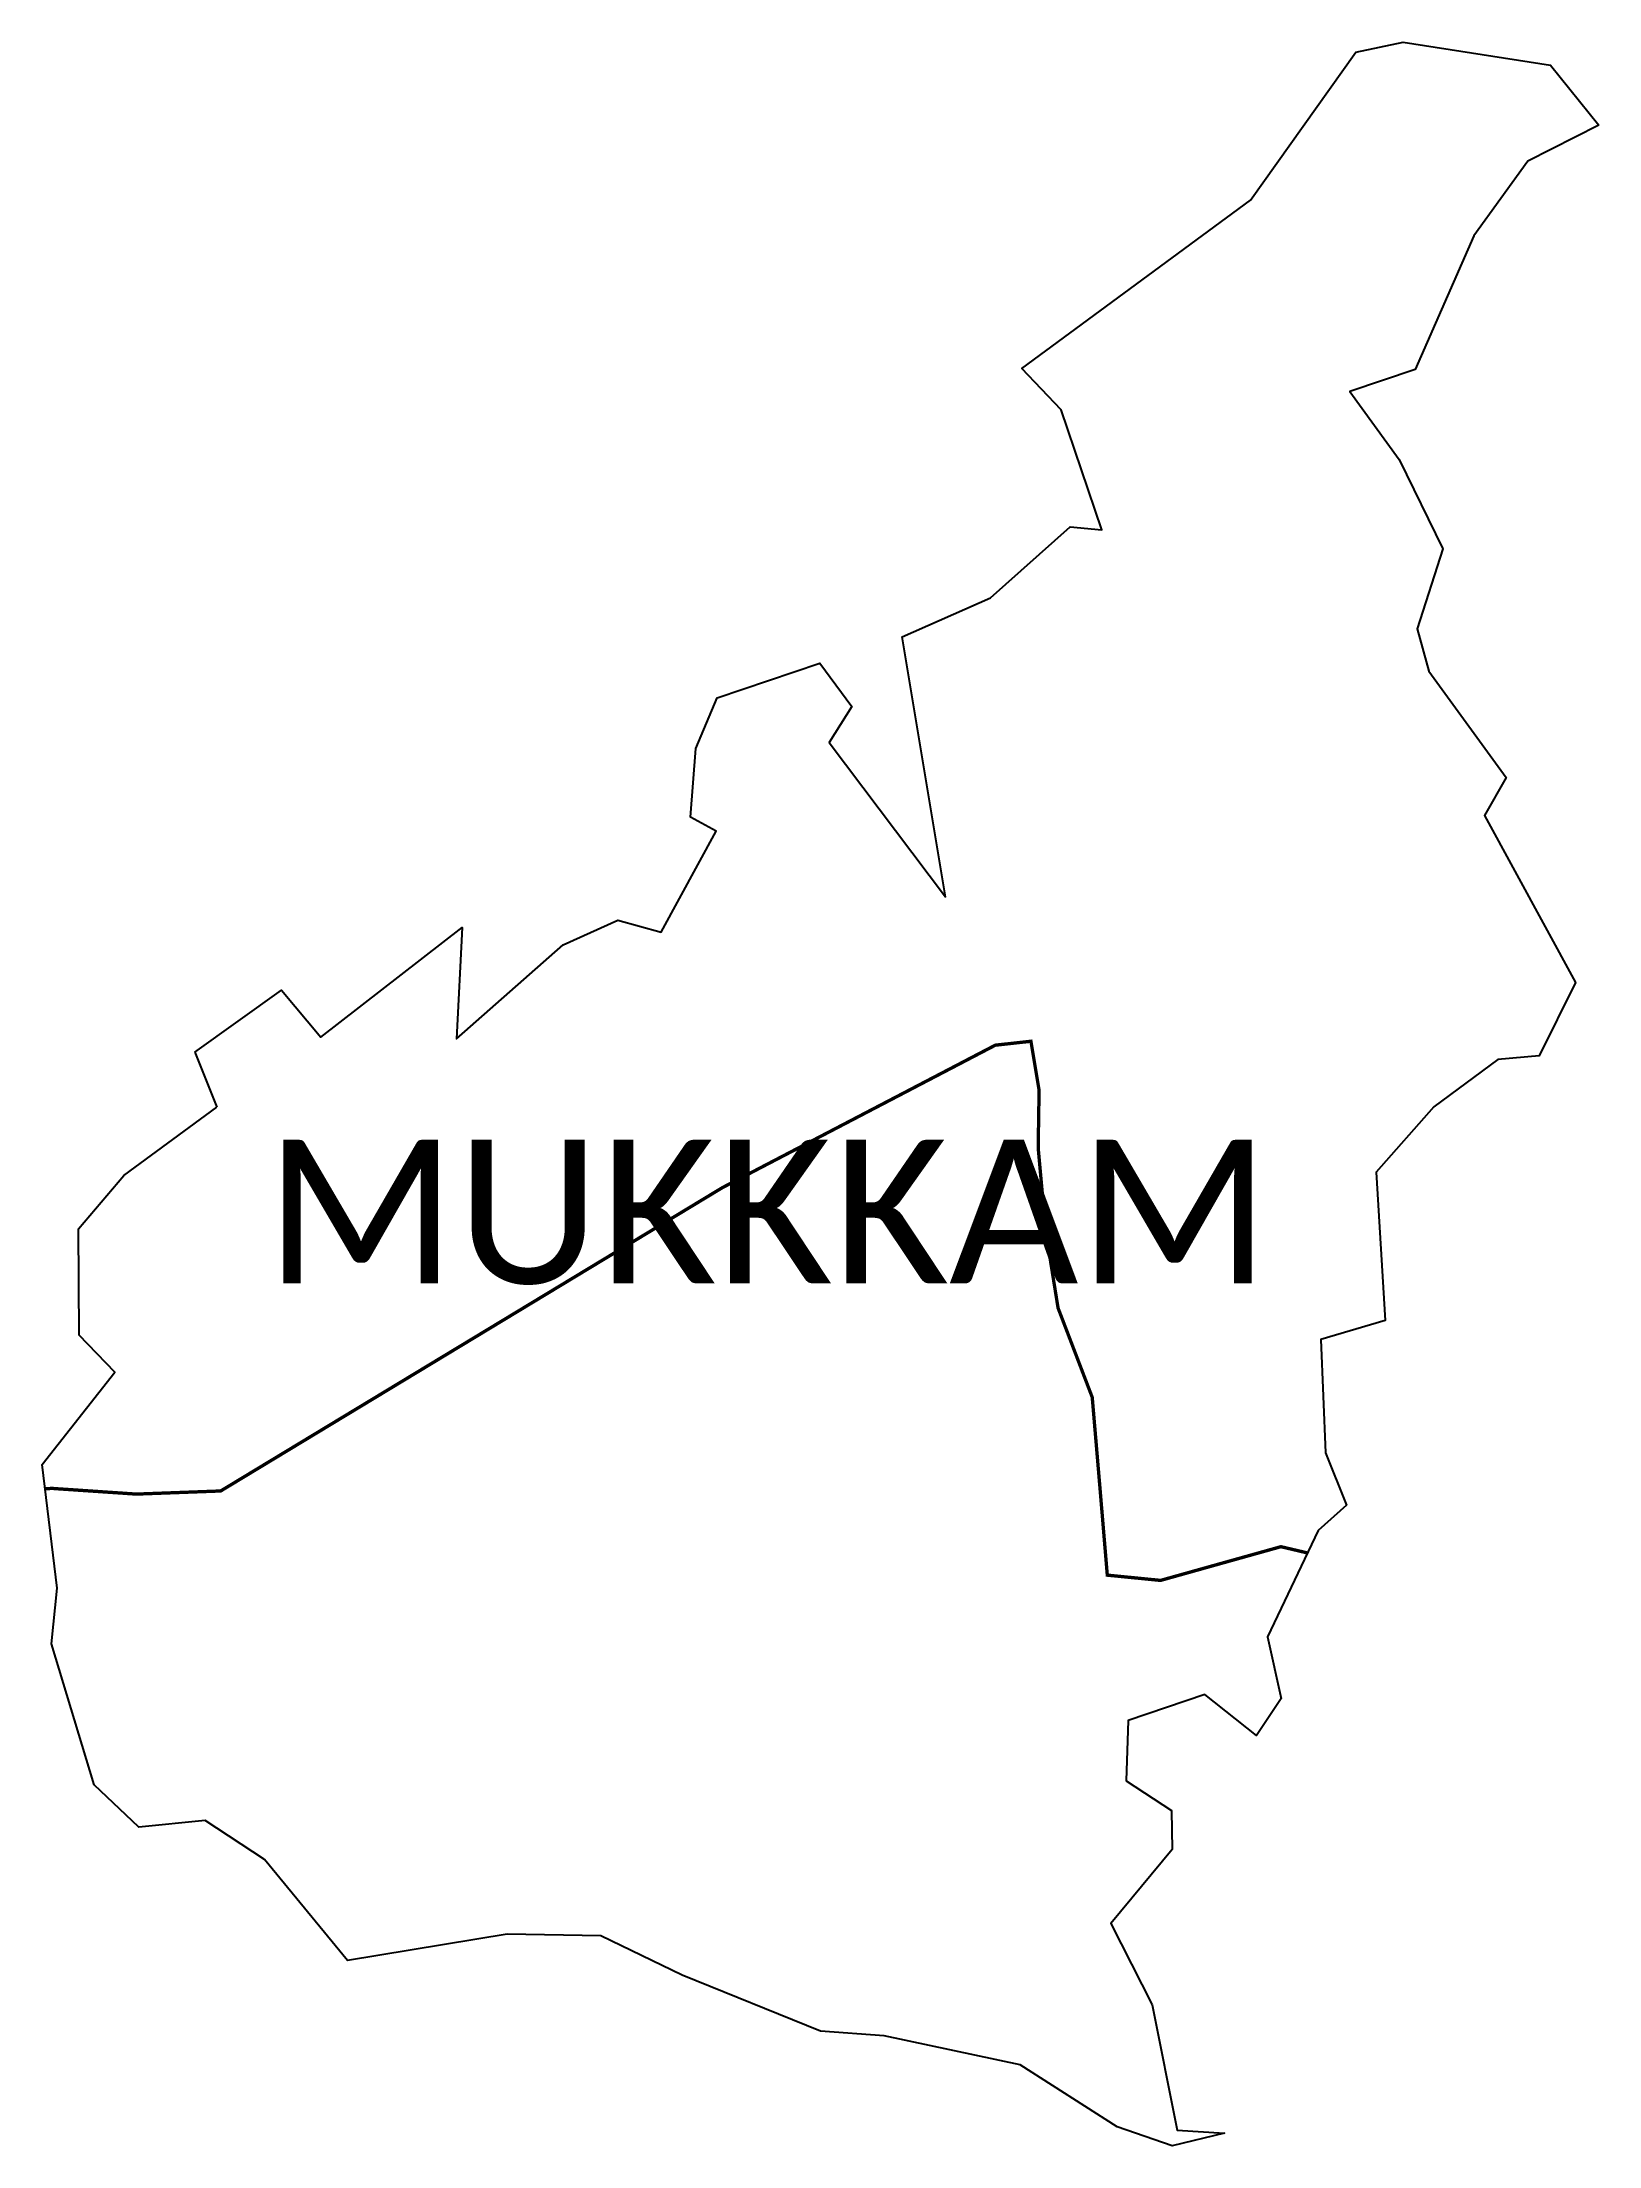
# Model space of a CAD drawing. Header units: metres. Extents: x 263948 to 265342, y 2153186 to 2155070.
import ezdxf

# ---------------------------------------------------------------- set-up
doc = ezdxf.new("R2010")
doc.units = ezdxf.units.M
for name, color, linetype in [('A-BLDG', 7, 'Continuous'), ('HAZARDS LINE', 1, 'Continuous'), ('village', 3, 'Continuous'), ('VILLAGE NAME', 250, 'Continuous')]:
    doc.layers.add(name, color=color, linetype=linetype)
doc.styles.get("Standard").update_dxf_attribs({"font": 'simplex.shx'})

msp = doc.modelspace()

# ---------------------------------------------------------------- linework, layer by layer
at = {"layer": 'A-BLDG', "color": 3, "flags": 128}
msp.add_lwpolyline([(264084.7, 2154165.2), (264104.5, 2154116.1)], dxfattribs=at)
at = {"layer": 'HAZARDS LINE', "lineweight": 18}
msp.add_lwpolyline([(263950.6, 2153774.3, 2.98, 2.98, 0), (263956.9, 2153774.6, 2.98, 2.98, 0), (264032.3, 2153769.5, 2.98, 2.98, 0), (264107.9, 2153772.3, 2.98, 2.98, 0), (264557.2, 2154044, 2.98, 2.98, 0), (264801.6, 2154171.6, 2.98, 2.98, 0), (264833.5, 2154175.1, 2.98, 2.98, 0), (264840.8, 2154131.3, 2.98, 2.98, 0), (264840, 2154079.6, 2.98, 2.98, 0), (264846.9, 2154003.9, 2.98, 2.98, 0), (264857.8, 2153936.2, 2.98, 2.98, 0), (264888.4, 2153856.2, 2.98, 2.98, 0), (264895.2, 2153776.5, 2.98, 2.98, 0), (264901.9, 2153696.9, 2.98, 2.98, 0), (264949.6, 2153692.2, 2.98, 2.98, 0), (265057.4, 2153722.4, 2.98, 2.98, 0), (265081.1, 2153716.8, 2.98, 2.98, 0)], format="xyseb", dxfattribs=at)
at = {"layer": 'village', "color": 3, "true_color": 0x00ff00}
for points in [[(264084.7, 2154165.2, 0), (264162.4, 2154220.9, 0), (264197.7, 2154178.8, 0), (264324.1, 2154277.1, 0), (264319.1, 2154177.2, 0), (264414.5, 2154261.5, 0), (264463.5, 2154283.7, 0), (264502.4, 2154272.9, 0), (264551.7, 2154363.3, 0), (264528.5, 2154375.9, 0), (264533.3, 2154437.4, 0), (264552.4, 2154482.8, 0), (264644.5, 2154513.9, 0), (264673.2, 2154474.9, 0), (264652.8, 2154442.8, 0), (264756.9, 2154304.5, 0), (264718.1, 2154537.5, 0), (264797.3, 2154572.2, 0), (264868.7, 2154635.9, 0), (264897, 2154633.3, 0), (264860.7, 2154740.7, 0), (264825.5, 2154777.7, 0), (265030.2, 2154928.6, 0), (265124.5, 2155060.9, 0), (265167, 2155070.1, 0), (265298.8, 2155049.3, 0), (265342.2, 2154995.8, 0)], [(265342.2, 2154995.8, 0), (265278.4, 2154963.4, 0), (265230.3, 2154896.4, 0), (265177.5, 2154776.9, 0), (265119, 2154757.2, 0), (265163.3, 2154696.2, 0), (265202.3, 2154616.2, 0), (265179.5, 2154544.5, 0), (265190, 2154506.7, 0), (265259, 2154411.3, 0), (265239.7, 2154377.2, 0), (265321.1, 2154227.8, 0), (265288.7, 2154162, 0), (265251.5, 2154158.9, 0), (265194.4, 2154116.5, 0), (265142.7, 2154057.9, 0), (265150.7, 2153924.9, 0), (265093.2, 2153908, 0), (265097.3, 2153806.6, 0), (265116.2, 2153759.7, 0), (265090.6, 2153736.8, 0), (265045.3, 2153641.8, 0), (265057.5, 2153586.5, 0), (265035.4, 2153553.4, 0), (264989.1, 2153590.1, 0), (264920.7, 2153566.7, 0), (264918.9, 2153512.7, 0), (264959.3, 2153486, 0), (264960, 2153451.1, 0), (264905.2, 2153385, 0), (264942.2, 2153312, 0), (264964.5, 2153199.7, 0), (265006.8, 2153197.2, 0), (264960, 2153185.7, 0), (264910.7, 2153202.7, 0), (264824, 2153258.3, 0), (264702.1, 2153284.3, 0), (264645, 2153288.3, 0), (264521.2, 2153338.7, 0), (264448.4, 2153373.7, 0), (264364.5, 2153375.3, 0), (264221.3, 2153351.6, 0), (264147.2, 2153442.2, 0), (264094, 2153477.1, 0), (264034.5, 2153471.3, 0), (263994.6, 2153509, 0), (263956.3, 2153635.3, 0), (263961.5, 2153685.3, 0), (263947.9, 2153795.9, 0), (264013.1, 2153878.8, 0), (263981, 2153911.9, 0), (263980.5, 2154007.2, 0), (264021.1, 2154054.9, 0), (264104.5, 2154116.1, 0)]]:
    msp.add_polyline3d(points, dxfattribs=at)

# ---------------------------------------------------------------- texts
at = {"layer": 'VILLAGE NAME', "insert": (264147.5, 2154086.9), "char_height": 128.647, "attachment_point": 1}
msp.add_mtext_dynamic_manual_height_columns('{\\fCalibri|b0|i0|c0|p34;MUKKKAM}', width=1041.197, gutter_width=643.2, heights=[0], dxfattribs=at)

doc.saveas('drawing.dxf')
